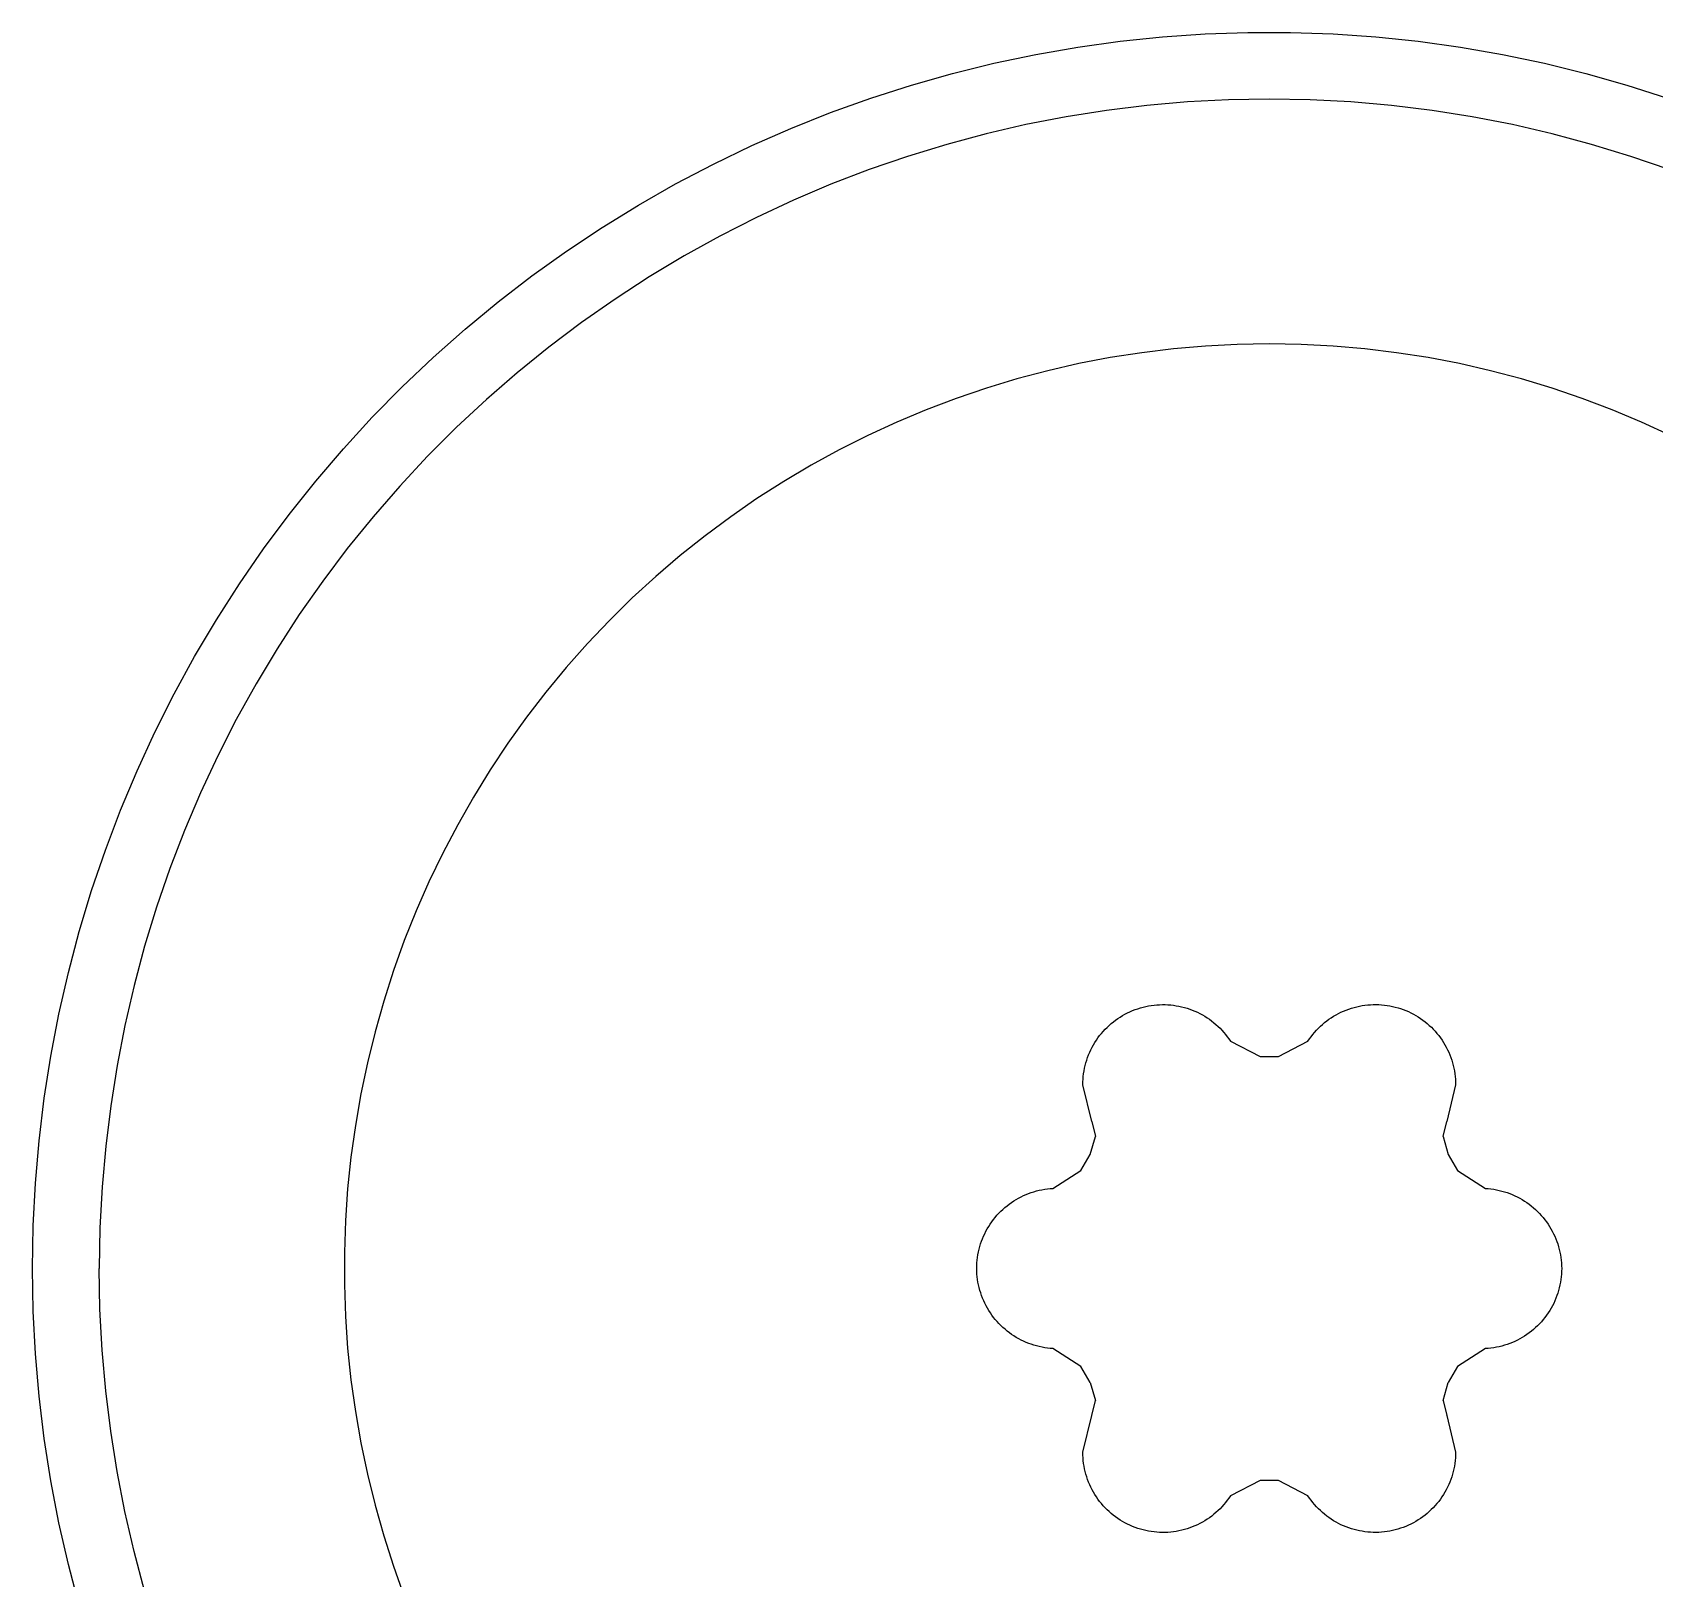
# Model space of a CAD drawing. Header units: millimetres. Extents: x -573 to 3430, y 0 to 3769.
# Drawn here: x 512.939 to 517.792, y 470.044 to 474.672 of the extents above; entities that cross this region are included whole.
import ezdxf

# ---------------------------------------------------------------- set-up
doc = ezdxf.new("R2010")
doc.units = ezdxf.units.MM
doc.layers.add('01 Basic thick', color=7, linetype='Continuous', lineweight=35)

msp = doc.modelspace()

# ---------------------------------------------------------------- linework, layer by layer
at = {"layer": '01 Basic thick', "lineweight": -3}
for p, q in [((516.32, 474.6584, -368.0535), (516.4475, 474.6672, -368.0535)), ((516.4475, 474.6672, -368.0535), (516.5751, 474.6717, -368.0535)), ((516.5751, 474.6717, -368.0535), (516.7029, 474.6717, -368.0535)), ((516.7029, 474.6717, -368.0535), (516.8305, 474.6672, -368.0535)), ((516.8305, 474.6672, -368.0535), (516.9579, 474.6584, -368.0535)), ((515.9406, 474.6057, -368.0535), (516.0665, 474.6276, -368.0535)), ((516.0665, 474.6276, -368.0535), (516.193, 474.6452, -368.0535)), ((516.193, 474.6452, -368.0535), (516.32, 474.6584, -368.0535)), ((516.9579, 474.6584, -368.0535), (517.085, 474.6452, -368.0535)), ((517.085, 474.6452, -368.0535), (517.2115, 474.6276, -368.0535)), ((517.2115, 474.6276, -368.0535), (517.3373, 474.6057, -368.0535)), ((515.6916, 474.5489, -368.0535), (515.8156, 474.5794, -368.0535)), ((515.8156, 474.5794, -368.0535), (515.9406, 474.6057, -368.0535)), ((517.3373, 474.6057, -368.0535), (517.4623, 474.5794, -368.0535)), ((517.4623, 474.5794, -368.0535), (517.5864, 474.5489, -368.0535)), ((515.5687, 474.514, -368.0535), (515.6916, 474.5489, -368.0535)), ((517.5864, 474.5489, -368.0535), (517.7092, 474.514, -368.0535)), ((515.3269, 474.4318, -368.0535), (515.4471, 474.475, -368.0535)), ((515.4471, 474.475, -368.0535), (515.5687, 474.514, -368.0535)), ((516.5168, 474.4699, -368.0535), (516.3948, 474.4635, -368.0535)), ((516.639, 474.4721, -368.0535), (516.5168, 474.4699, -368.0535)), ((516.7611, 474.4699, -368.0535), (516.639, 474.4721, -368.0535)), ((516.8831, 474.4635, -368.0535), (516.7611, 474.4699, -368.0535)), ((517.7092, 474.514, -368.0535), (517.8309, 474.475, -368.0535)), ((515.2083, 474.3844, -368.0535), (515.3269, 474.4318, -368.0535)), ((516.1519, 474.438, -368.0535), (516.0312, 474.4189, -368.0535)), ((516.2731, 474.4529, -368.0535), (516.1519, 474.438, -368.0535)), ((516.3948, 474.4635, -368.0535), (516.2731, 474.4529, -368.0535)), ((517.0048, 474.4529, -368.0535), (516.8831, 474.4635, -368.0535)), ((517.1261, 474.438, -368.0535), (517.0048, 474.4529, -368.0535)), ((517.2467, 474.4189, -368.0535), (517.1261, 474.438, -368.0535)), ((515.0914, 474.333, -368.0535), (515.2083, 474.3844, -368.0535)), ((515.9113, 474.3956, -368.0535), (515.7923, 474.3681, -368.0535)), ((516.0312, 474.4189, -368.0535), (515.9113, 474.3956, -368.0535)), ((517.3667, 474.3956, -368.0535), (517.2467, 474.4189, -368.0535)), ((517.4857, 474.3681, -368.0535), (517.3667, 474.3956, -368.0535)), ((514.9763, 474.2776, -368.0535), (515.0914, 474.333, -368.0535)), ((515.6743, 474.3365, -368.0535), (515.5574, 474.3007, -368.0535)), ((515.7923, 474.3681, -368.0535), (515.6743, 474.3365, -368.0535)), ((517.6037, 474.3365, -368.0535), (517.4857, 474.3681, -368.0535)), ((517.7205, 474.3007, -368.0535), (517.6037, 474.3365, -368.0535)), ((514.8632, 474.2182, -368.0535), (514.9763, 474.2776, -368.0535)), ((515.5574, 474.3007, -368.0535), (515.4419, 474.261, -368.0535)), ((517.836, 474.261, -368.0535), (517.7205, 474.3007, -368.0535)), ((515.4419, 474.261, -368.0535), (515.3279, 474.2172, -368.0535)), ((514.7522, 474.155, -368.0535), (514.8632, 474.2182, -368.0535)), ((515.3279, 474.2172, -368.0535), (515.2154, 474.1694, -368.0535)), ((514.6435, 474.088, -368.0535), (514.7522, 474.155, -368.0535)), ((515.2154, 474.1694, -368.0535), (515.1047, 474.1178, -368.0535)), ((514.5371, 474.0172, -368.0535), (514.6435, 474.088, -368.0535)), ((515.1047, 474.1178, -368.0535), (514.9959, 474.0623, -368.0535)), ((514.9959, 474.0623, -368.0535), (514.889, 474.0031, -368.0535)), ((514.4333, 473.9429, -368.0535), (514.5371, 474.0172, -368.0535)), ((514.889, 474.0031, -368.0535), (514.7843, 473.9402, -368.0535)), ((514.332, 473.8649, -368.0535), (514.4333, 473.9429, -368.0535)), ((514.7843, 473.9402, -368.0535), (514.6819, 473.8737, -368.0535)), ((514.2336, 473.7836, -368.0535), (514.332, 473.8649, -368.0535)), ((514.6819, 473.8737, -368.0535), (514.5818, 473.8036, -368.0535)), ((514.5818, 473.8036, -368.0535), (514.4842, 473.7301, -368.0535)), ((514.138, 473.6989, -368.0535), (514.2336, 473.7836, -368.0535)), ((514.0453, 473.6109, -368.0535), (514.138, 473.6989, -368.0535)), ((514.4842, 473.7301, -368.0535), (514.3893, 473.6532, -368.0535)), ((516.1637, 473.6983, -368.0535), (516.0699, 473.6803, -368.0535)), ((516.2581, 473.7131, -368.0535), (516.1637, 473.6983, -368.0535)), ((516.3529, 473.7246, -368.0535), (516.2581, 473.7131, -368.0535)), ((516.4481, 473.7328, -368.0535), (516.3529, 473.7246, -368.0535)), ((516.5435, 473.7378, -368.0535), (516.4481, 473.7328, -368.0535)), ((516.639, 473.7394, -368.0535), (516.5435, 473.7378, -368.0535)), ((516.7345, 473.7378, -368.0535), (516.639, 473.7394, -368.0535)), ((516.8299, 473.7328, -368.0535), (516.7345, 473.7378, -368.0535)), ((516.9251, 473.7246, -368.0535), (516.8299, 473.7328, -368.0535)), ((517.0199, 473.7131, -368.0535), (516.9251, 473.7246, -368.0535)), ((517.1143, 473.6983, -368.0535), (517.0199, 473.7131, -368.0535)), ((517.2081, 473.6803, -368.0535), (517.1143, 473.6983, -368.0535)), ((514.3893, 473.6532, -368.0535), (514.2971, 473.573, -368.0535)), ((515.9767, 473.659, -368.0535), (515.8844, 473.6345, -368.0535)), ((516.0699, 473.6803, -368.0535), (515.9767, 473.659, -368.0535)), ((517.3013, 473.659, -368.0535), (517.2081, 473.6803, -368.0535)), ((517.3936, 473.6345, -368.0535), (517.3013, 473.659, -368.0535)), ((513.9558, 473.5198, -368.0535), (514.0453, 473.6109, -368.0535)), ((515.7929, 473.6069, -368.0535), (515.7025, 473.5761, -368.0535)), ((515.8844, 473.6345, -368.0535), (515.7929, 473.6069, -368.0535)), ((517.4851, 473.6069, -368.0535), (517.3936, 473.6345, -368.0535)), ((517.5755, 473.5761, -368.0535), (517.4851, 473.6069, -368.0535)), ((514.2971, 473.573, -368.0535), (514.2077, 473.4897, -368.0535)), ((515.7025, 473.5761, -368.0535), (515.6132, 473.5423, -368.0535)), ((517.6648, 473.5423, -368.0535), (517.5755, 473.5761, -368.0535)), ((513.8695, 473.4257, -368.0535), (513.9558, 473.5198, -368.0535)), ((515.5251, 473.5053, -368.0535), (515.4383, 473.4654, -368.0535)), ((515.6132, 473.5423, -368.0535), (515.5251, 473.5053, -368.0535)), ((517.7529, 473.5053, -368.0535), (517.6648, 473.5423, -368.0535)), ((517.8397, 473.4654, -368.0535), (517.7529, 473.5053, -368.0535)), ((514.2077, 473.4897, -368.0535), (514.1213, 473.4033, -368.0535)), ((515.4383, 473.4654, -368.0535), (515.3529, 473.4224, -368.0535)), ((513.7864, 473.3287, -368.0535), (513.8695, 473.4257, -368.0535)), ((514.1213, 473.4033, -368.0535), (514.038, 473.314, -368.0535)), ((515.3529, 473.4224, -368.0535), (515.2691, 473.3766, -368.0535)), ((515.2691, 473.3766, -368.0535), (515.187, 473.3279, -368.0535)), ((513.7068, 473.2288, -368.0535), (513.7864, 473.3287, -368.0535)), ((514.038, 473.314, -368.0535), (513.9579, 473.2218, -368.0535)), ((515.187, 473.3279, -368.0535), (515.1065, 473.2763, -368.0535)), ((515.1065, 473.2763, -368.0535), (515.0279, 473.2221, -368.0535)), ((513.6306, 473.1262, -368.0535), (513.7068, 473.2288, -368.0535)), ((513.9579, 473.2218, -368.0535), (513.881, 473.1268, -368.0535)), ((515.0279, 473.2221, -368.0535), (514.9512, 473.1651, -368.0535)), ((514.9512, 473.1651, -368.0535), (514.8765, 473.1056, -368.0535)), ((513.5581, 473.0211, -368.0535), (513.6306, 473.1262, -368.0535)), ((513.881, 473.1268, -368.0535), (513.8075, 473.0293, -368.0535)), ((514.8765, 473.1056, -368.0535), (514.8039, 473.0435, -368.0535)), ((513.4892, 472.9135, -368.0535), (513.5581, 473.0211, -368.0535)), ((513.8075, 473.0293, -368.0535), (513.7374, 472.9292, -368.0535)), ((514.8039, 473.0435, -368.0535), (514.7335, 472.9789, -368.0535)), ((514.7335, 472.9789, -368.0535), (514.6654, 472.9119, -368.0535)), ((513.7374, 472.9292, -368.0535), (513.6709, 472.8268, -368.0535)), ((513.4241, 472.8037, -368.0535), (513.4892, 472.9135, -368.0535)), ((514.6654, 472.9119, -368.0535), (514.5996, 472.8426, -368.0535)), ((513.6709, 472.8268, -368.0535), (513.6079, 472.722, -368.0535)), ((514.5996, 472.8426, -368.0535), (514.5362, 472.7711, -368.0535)), ((513.3628, 472.6916, -368.0535), (513.4241, 472.8037, -368.0535)), ((514.5362, 472.7711, -368.0535), (514.4754, 472.6975, -368.0535)), ((513.6079, 472.722, -368.0535), (513.5487, 472.6152, -368.0535)), ((513.3054, 472.5775, -368.0535), (513.3628, 472.6916, -368.0535)), ((514.4754, 472.6975, -368.0535), (514.4171, 472.6218, -368.0535)), ((513.2519, 472.4615, -368.0535), (513.3054, 472.5775, -368.0535)), ((513.5487, 472.6152, -368.0535), (513.4933, 472.5063, -368.0535)), ((514.4171, 472.6218, -368.0535), (514.3615, 472.5441, -368.0535)), ((514.3615, 472.5441, -368.0535), (514.3086, 472.4646, -368.0535)), ((513.4933, 472.5063, -368.0535), (513.4416, 472.3956, -368.0535)), ((513.2026, 472.3437, -368.0535), (513.2519, 472.4615, -368.0535)), ((514.3086, 472.4646, -368.0535), (514.2585, 472.3832, -368.0535)), ((513.4416, 472.3956, -368.0535), (513.3939, 472.2832, -368.0535)), ((514.2585, 472.3832, -368.0535), (514.2112, 472.3002, -368.0535)), ((513.1573, 472.2242, -368.0535), (513.2026, 472.3437, -368.0535)), ((514.2112, 472.3002, -368.0535), (514.1668, 472.2156, -368.0535)), ((513.3939, 472.2832, -368.0535), (513.3501, 472.1691, -368.0535)), ((513.1161, 472.1033, -368.0535), (513.1573, 472.2242, -368.0535)), ((514.1668, 472.2156, -368.0535), (514.1253, 472.1296, -368.0535)), ((513.3501, 472.1691, -368.0535), (513.3103, 472.0536, -368.0535)), ((513.0792, 471.981, -368.0535), (513.1161, 472.1033, -368.0535)), ((514.1253, 472.1296, -368.0535), (514.0869, 472.0421, -368.0535)), ((513.3103, 472.0536, -368.0535), (513.2746, 471.9368, -368.0535)), ((514.0869, 472.0421, -368.0535), (514.0515, 471.9534, -368.0535)), ((513.0465, 471.8576, -368.0535), (513.0792, 471.981, -368.0535)), ((514.0515, 471.9534, -368.0535), (514.0192, 471.8635, -368.0535)), ((513.2746, 471.9368, -368.0535), (513.243, 471.8188, -368.0535)), ((513.0181, 471.733, -368.0535), (513.0465, 471.8576, -368.0535)), ((514.0192, 471.8635, -368.0535), (513.9899, 471.7725, -368.0535)), ((513.243, 471.8188, -368.0535), (513.2155, 471.6998, -368.0535)), ((513.9899, 471.7725, -368.0535), (513.9639, 471.6806, -368.0535)), ((516.2457, 471.7497, -368.0535), (516.2537, 471.7522, -368.0535)), ((516.2537, 471.7522, -368.0535), (516.2617, 471.7544, -368.0535)), ((516.2617, 471.7544, -368.0535), (516.2698, 471.7563, -368.0535)), ((516.2698, 471.7563, -368.0535), (516.2779, 471.758, -368.0535)), ((516.2779, 471.758, -368.0535), (516.2862, 471.7593, -368.0535)), ((516.2862, 471.7593, -368.0535), (516.2944, 471.7604, -368.0535)), ((516.2944, 471.7604, -368.0535), (516.3027, 471.7612, -368.0535)), ((516.3027, 471.7612, -368.0535), (516.311, 471.7617, -368.0535)), ((516.311, 471.7617, -368.0535), (516.3194, 471.7619, -368.0535)), ((516.3194, 471.7619, -368.0535), (516.3277, 471.7619, -368.0535)), ((516.3277, 471.7619, -368.0535), (516.336, 471.7615, -368.0535)), ((516.336, 471.7615, -368.0535), (516.3443, 471.7609, -368.0535)), ((516.3443, 471.7609, -368.0535), (516.3526, 471.7599, -368.0535)), ((516.3526, 471.7599, -368.0535), (516.3608, 471.7587, -368.0535)), ((516.3608, 471.7587, -368.0535), (516.369, 471.7572, -368.0535)), ((516.369, 471.7572, -368.0535), (516.3771, 471.7554, -368.0535)), ((516.3771, 471.7554, -368.0535), (516.3852, 471.7533, -368.0535)), ((516.3852, 471.7533, -368.0535), (516.3932, 471.751, -368.0535)), ((516.3932, 471.751, -368.0535), (516.4011, 471.7484, -368.0535)), ((516.8769, 471.7485, -368.0535), (516.8848, 471.7512, -368.0535)), ((516.8848, 471.7512, -368.0535), (516.8928, 471.7535, -368.0535)), ((516.8928, 471.7535, -368.0535), (516.9008, 471.7556, -368.0535)), ((516.9008, 471.7556, -368.0535), (516.909, 471.7574, -368.0535)), ((516.909, 471.7574, -368.0535), (516.9172, 471.7589, -368.0535)), ((516.9172, 471.7589, -368.0535), (516.9254, 471.7601, -368.0535)), ((516.9254, 471.7601, -368.0535), (516.9337, 471.7611, -368.0535)), ((516.9337, 471.7611, -368.0535), (516.942, 471.7617, -368.0535)), ((516.942, 471.7617, -368.0535), (516.9503, 471.7621, -368.0535)), ((516.9503, 471.7621, -368.0535), (516.9586, 471.7622, -368.0535)), ((516.9586, 471.7622, -368.0535), (516.967, 471.7619, -368.0535)), ((516.967, 471.7619, -368.0535), (516.9753, 471.7614, -368.0535)), ((516.9753, 471.7614, -368.0535), (516.9836, 471.7606, -368.0535)), ((516.9836, 471.7606, -368.0535), (516.9919, 471.7596, -368.0535)), ((516.9919, 471.7596, -368.0535), (517.0001, 471.7582, -368.0535)), ((517.0001, 471.7582, -368.0535), (517.0082, 471.7565, -368.0535)), ((517.0082, 471.7565, -368.0535), (517.0163, 471.7546, -368.0535)), ((517.0163, 471.7546, -368.0535), (517.0244, 471.7524, -368.0535)), ((517.0244, 471.7524, -368.0535), (517.0323, 471.7499, -368.0535)), ((512.994, 471.6076, -368.0535), (513.0181, 471.733, -368.0535)), ((516.1601, 471.6996, -368.0535), (516.1663, 471.705, -368.0535)), ((516.1663, 471.705, -368.0535), (516.1728, 471.7103, -368.0535)), ((516.1728, 471.7103, -368.0535), (516.1794, 471.7154, -368.0535)), ((516.1794, 471.7154, -368.0535), (516.1862, 471.7202, -368.0535)), ((516.1862, 471.7202, -368.0535), (516.1932, 471.7248, -368.0535)), ((516.1932, 471.7248, -368.0535), (516.2003, 471.7291, -368.0535)), ((516.2003, 471.7291, -368.0535), (516.2075, 471.7332, -368.0535)), ((516.2075, 471.7332, -368.0535), (516.2149, 471.737, -368.0535)), ((516.2149, 471.737, -368.0535), (516.2225, 471.7406, -368.0535)), ((516.2225, 471.7406, -368.0535), (516.2301, 471.7439, -368.0535)), ((516.2301, 471.7439, -368.0535), (516.2379, 471.7469, -368.0535)), ((516.2379, 471.7469, -368.0535), (516.2457, 471.7497, -368.0535)), ((516.4011, 471.7484, -368.0535), (516.4089, 471.7455, -368.0535)), ((516.4089, 471.7455, -368.0535), (516.4166, 471.7423, -368.0535)), ((516.4166, 471.7423, -368.0535), (516.4242, 471.7389, -368.0535)), ((516.4242, 471.7389, -368.0535), (516.4317, 471.7352, -368.0535)), ((516.4317, 471.7352, -368.0535), (516.439, 471.7312, -368.0535)), ((516.439, 471.7312, -368.0535), (516.4462, 471.727, -368.0535)), ((516.4462, 471.727, -368.0535), (516.4532, 471.7226, -368.0535)), ((516.4532, 471.7226, -368.0535), (516.4601, 471.7179, -368.0535)), ((516.4601, 471.7179, -368.0535), (516.4668, 471.713, -368.0535)), ((516.4668, 471.713, -368.0535), (516.4734, 471.7078, -368.0535)), ((516.4734, 471.7078, -368.0535), (516.4797, 471.7024, -368.0535)), ((516.4797, 471.7024, -368.0535), (516.4859, 471.6968, -368.0535)), ((516.7921, 471.6969, -368.0535), (516.7982, 471.7025, -368.0535)), ((516.7982, 471.7025, -368.0535), (516.8046, 471.7079, -368.0535)), ((516.8046, 471.7079, -368.0535), (516.8111, 471.7131, -368.0535)), ((516.8111, 471.7131, -368.0535), (516.8178, 471.718, -368.0535)), ((516.8178, 471.718, -368.0535), (516.8247, 471.7227, -368.0535)), ((516.8247, 471.7227, -368.0535), (516.8318, 471.7272, -368.0535)), ((516.8318, 471.7272, -368.0535), (516.8389, 471.7314, -368.0535)), ((516.8389, 471.7314, -368.0535), (516.8463, 471.7353, -368.0535)), ((516.8463, 471.7353, -368.0535), (516.8537, 471.739, -368.0535)), ((516.8537, 471.739, -368.0535), (516.8613, 471.7425, -368.0535)), ((516.8613, 471.7425, -368.0535), (516.869, 471.7456, -368.0535)), ((516.869, 471.7456, -368.0535), (516.8769, 471.7485, -368.0535)), ((517.0323, 471.7499, -368.0535), (517.0402, 471.7471, -368.0535)), ((517.0402, 471.7471, -368.0535), (517.048, 471.7441, -368.0535)), ((517.048, 471.7441, -368.0535), (517.0556, 471.7408, -368.0535)), ((517.0556, 471.7408, -368.0535), (517.0631, 471.7372, -368.0535)), ((517.0631, 471.7372, -368.0535), (517.0705, 471.7334, -368.0535)), ((517.0705, 471.7334, -368.0535), (517.0778, 471.7293, -368.0535)), ((517.0778, 471.7293, -368.0535), (517.0849, 471.7249, -368.0535)), ((517.0849, 471.7249, -368.0535), (517.0919, 471.7204, -368.0535)), ((517.0919, 471.7204, -368.0535), (517.0987, 471.7155, -368.0535)), ((517.0987, 471.7155, -368.0535), (517.1053, 471.7105, -368.0535)), ((517.1053, 471.7105, -368.0535), (517.1117, 471.7052, -368.0535)), ((517.1117, 471.7052, -368.0535), (517.118, 471.6997, -368.0535)), ((513.2155, 471.6998, -368.0535), (513.1922, 471.5798, -368.0535)), ((513.9639, 471.6806, -368.0535), (513.941, 471.5879, -368.0535)), ((516.1176, 471.6485, -368.0535), (516.1221, 471.6555, -368.0535)), ((516.1221, 471.6555, -368.0535), (516.1268, 471.6623, -368.0535)), ((516.1268, 471.6623, -368.0535), (516.1318, 471.669, -368.0535)), ((516.1318, 471.669, -368.0535), (516.137, 471.6755, -368.0535)), ((516.137, 471.6755, -368.0535), (516.1425, 471.6818, -368.0535)), ((516.1425, 471.6818, -368.0535), (516.1481, 471.6879, -368.0535)), ((516.1481, 471.6879, -368.0535), (516.154, 471.6938, -368.0535)), ((516.154, 471.6938, -368.0535), (516.1601, 471.6996, -368.0535)), ((516.4859, 471.6968, -368.0535), (516.4919, 471.691, -368.0535)), ((516.4919, 471.691, -368.0535), (516.4976, 471.685, -368.0535)), ((516.4976, 471.685, -368.0535), (516.5032, 471.6788, -368.0535)), ((516.5032, 471.6788, -368.0535), (516.5085, 471.6724, -368.0535)), ((516.5085, 471.6724, -368.0535), (516.5136, 471.6658, -368.0535)), ((516.5136, 471.6658, -368.0535), (516.5185, 471.6591, -368.0535)), ((516.5185, 471.6591, -368.0535), (516.5231, 471.6522, -368.0535)), ((516.7548, 471.6522, -368.0535), (516.7595, 471.6591, -368.0535)), ((516.7595, 471.6591, -368.0535), (516.7643, 471.6658, -368.0535)), ((516.7643, 471.6658, -368.0535), (516.7695, 471.6724, -368.0535)), ((516.7695, 471.6724, -368.0535), (516.7748, 471.6788, -368.0535)), ((516.7748, 471.6788, -368.0535), (516.7803, 471.6851, -368.0535)), ((516.7803, 471.6851, -368.0535), (516.7861, 471.6911, -368.0535)), ((516.7861, 471.6911, -368.0535), (516.7921, 471.6969, -368.0535)), ((517.118, 471.6997, -368.0535), (517.1241, 471.694, -368.0535)), ((517.1241, 471.694, -368.0535), (517.1299, 471.6881, -368.0535)), ((517.1299, 471.6881, -368.0535), (517.1356, 471.682, -368.0535)), ((517.1356, 471.682, -368.0535), (517.141, 471.6756, -368.0535)), ((517.141, 471.6756, -368.0535), (517.1463, 471.6691, -368.0535)), ((517.1463, 471.6691, -368.0535), (517.1512, 471.6625, -368.0535)), ((517.1512, 471.6625, -368.0535), (517.156, 471.6556, -368.0535)), ((517.156, 471.6556, -368.0535), (517.1605, 471.6486, -368.0535)), ((512.9742, 471.4814, -368.0535), (512.994, 471.6076, -368.0535)), ((516.0958, 471.6036, -368.0535), (516.0988, 471.6114, -368.0535)), ((516.0988, 471.6114, -368.0535), (516.102, 471.6191, -368.0535)), ((516.102, 471.6191, -368.0535), (516.1055, 471.6266, -368.0535)), ((516.1055, 471.6266, -368.0535), (516.1093, 471.6341, -368.0535)), ((516.1093, 471.6341, -368.0535), (516.1133, 471.6414, -368.0535)), ((516.1133, 471.6414, -368.0535), (516.1176, 471.6485, -368.0535)), ((516.5231, 471.6522, -368.0535), (516.6115, 471.6065, -368.0535)), ((516.6115, 471.6065, -368.0535), (516.6665, 471.6065, -368.0535)), ((516.6665, 471.6065, -368.0535), (516.7548, 471.6522, -368.0535)), ((517.1605, 471.6486, -368.0535), (517.1648, 471.6415, -368.0535)), ((517.1648, 471.6415, -368.0535), (517.1688, 471.6342, -368.0535)), ((517.1688, 471.6342, -368.0535), (517.1725, 471.6267, -368.0535)), ((517.1725, 471.6267, -368.0535), (517.176, 471.6192, -368.0535)), ((517.176, 471.6192, -368.0535), (517.1793, 471.6115, -368.0535)), ((517.1793, 471.6115, -368.0535), (517.1822, 471.6037, -368.0535)), ((513.1922, 471.5798, -368.0535), (513.1731, 471.4592, -368.0535)), ((513.941, 471.5879, -368.0535), (513.9214, 471.4944, -368.0535)), ((516.0838, 471.5552, -368.0535), (516.0851, 471.5634, -368.0535)), ((516.0851, 471.5634, -368.0535), (516.0867, 471.5716, -368.0535)), ((516.0867, 471.5716, -368.0535), (516.0885, 471.5797, -368.0535)), ((516.0885, 471.5797, -368.0535), (516.0907, 471.5878, -368.0535)), ((516.0907, 471.5878, -368.0535), (516.0931, 471.5957, -368.0535)), ((516.0931, 471.5957, -368.0535), (516.0958, 471.6036, -368.0535)), ((517.1822, 471.6037, -368.0535), (517.1849, 471.5958, -368.0535)), ((517.1849, 471.5958, -368.0535), (517.1873, 471.5878, -368.0535)), ((517.1873, 471.5878, -368.0535), (517.1895, 471.5798, -368.0535)), ((517.1895, 471.5798, -368.0535), (517.1913, 471.5716, -368.0535)), ((517.1913, 471.5716, -368.0535), (517.1929, 471.5635, -368.0535)), ((517.1929, 471.5635, -368.0535), (517.1942, 471.5552, -368.0535)), ((516.0815, 471.522, -368.0535), (516.0816, 471.5303, -368.0535)), ((516.108, 471.4124, -368.0535), (516.0815, 471.522, -368.0535)), ((516.0816, 471.5303, -368.0535), (516.0821, 471.5386, -368.0535)), ((516.0821, 471.5386, -368.0535), (516.0828, 471.5469, -368.0535)), ((516.0828, 471.5469, -368.0535), (516.0838, 471.5552, -368.0535)), ((517.1965, 471.522, -368.0535), (517.17, 471.4124, -368.0535)), ((517.1942, 471.5552, -368.0535), (517.1952, 471.547, -368.0535)), ((517.1952, 471.547, -368.0535), (517.1959, 471.5387, -368.0535)), ((517.1959, 471.5387, -368.0535), (517.1964, 471.5303, -368.0535)), ((517.1964, 471.5303, -368.0535), (517.1965, 471.522, -368.0535)), ((512.9588, 471.3546, -368.0535), (512.9742, 471.4814, -368.0535)), ((513.9214, 471.4944, -368.0535), (513.905, 471.4003, -368.0535)), ((513.1731, 471.4592, -368.0535), (513.1582, 471.3379, -368.0535)), ((516.108, 471.4124, -368.0535), (516.119, 471.3668, -368.0535)), ((517.159, 471.3668, -368.0535), (517.17, 471.4124, -368.0535)), ((513.905, 471.4003, -368.0535), (513.8918, 471.3056, -368.0535)), ((516.1033, 471.3131, -368.0535), (516.119, 471.3668, -368.0535)), ((517.159, 471.3668, -368.0535), (517.1746, 471.3131, -368.0535)), ((512.9478, 471.2274, -368.0535), (512.9588, 471.3546, -368.0535)), ((513.1582, 471.3379, -368.0535), (513.1475, 471.2162, -368.0535)), ((513.8918, 471.3056, -368.0535), (513.8819, 471.2106, -368.0535)), ((515.9921, 471.2118, -368.0535), (516.0758, 471.2655, -368.0535)), ((516.0758, 471.2655, -368.0535), (516.1033, 471.3131, -368.0535)), ((517.1746, 471.3131, -368.0535), (517.2022, 471.2655, -368.0535)), ((517.2022, 471.2655, -368.0535), (517.2859, 471.2118, -368.0535)), ((512.9412, 471.0998, -368.0535), (512.9478, 471.2274, -368.0535)), ((513.1475, 471.2162, -368.0535), (513.1411, 471.0942, -368.0535)), ((513.8819, 471.2106, -368.0535), (513.8754, 471.1153, -368.0535)), ((515.8612, 471.1649, -368.0535), (515.868, 471.1697, -368.0535)), ((515.868, 471.1697, -368.0535), (515.8749, 471.1743, -368.0535)), ((515.8749, 471.1743, -368.0535), (515.8819, 471.1787, -368.0535)), ((515.8819, 471.1787, -368.0535), (515.8892, 471.1828, -368.0535)), ((515.8892, 471.1828, -368.0535), (515.8965, 471.1866, -368.0535)), ((515.8965, 471.1866, -368.0535), (515.904, 471.1902, -368.0535)), ((515.904, 471.1902, -368.0535), (515.9116, 471.1935, -368.0535)), ((515.9116, 471.1935, -368.0535), (515.9193, 471.1966, -368.0535)), ((515.9193, 471.1966, -368.0535), (515.9271, 471.1994, -368.0535)), ((515.9271, 471.1994, -368.0535), (515.935, 471.2019, -368.0535)), ((515.935, 471.2019, -368.0535), (515.943, 471.2042, -368.0535)), ((515.943, 471.2042, -368.0535), (515.9511, 471.2061, -368.0535)), ((515.9511, 471.2061, -368.0535), (515.9592, 471.2078, -368.0535)), ((515.9592, 471.2078, -368.0535), (515.9673, 471.2092, -368.0535)), ((515.9673, 471.2092, -368.0535), (515.9756, 471.2104, -368.0535)), ((515.9756, 471.2104, -368.0535), (515.9838, 471.2112, -368.0535)), ((515.9838, 471.2112, -368.0535), (515.9921, 471.2118, -368.0535)), ((517.2859, 471.2118, -368.0535), (517.2941, 471.2112, -368.0535)), ((517.2941, 471.2112, -368.0535), (517.3024, 471.2103, -368.0535)), ((517.3024, 471.2103, -368.0535), (517.3106, 471.2091, -368.0535)), ((517.3106, 471.2091, -368.0535), (517.3187, 471.2076, -368.0535)), ((517.3187, 471.2076, -368.0535), (517.3268, 471.2059, -368.0535)), ((517.3268, 471.2059, -368.0535), (517.3349, 471.2039, -368.0535)), ((517.3349, 471.2039, -368.0535), (517.3428, 471.2016, -368.0535)), ((517.3428, 471.2016, -368.0535), (517.3507, 471.1991, -368.0535)), ((517.3507, 471.1991, -368.0535), (517.3585, 471.1962, -368.0535)), ((517.3585, 471.1962, -368.0535), (517.3662, 471.1932, -368.0535)), ((517.3662, 471.1932, -368.0535), (517.3737, 471.1898, -368.0535)), ((517.3737, 471.1898, -368.0535), (517.3812, 471.1862, -368.0535)), ((517.3812, 471.1862, -368.0535), (517.3885, 471.1823, -368.0535)), ((517.3885, 471.1823, -368.0535), (517.3957, 471.1782, -368.0535)), ((517.3957, 471.1782, -368.0535), (517.4028, 471.1739, -368.0535)), ((517.4028, 471.1739, -368.0535), (517.4096, 471.1693, -368.0535)), ((517.4096, 471.1693, -368.0535), (517.4164, 471.1645, -368.0535)), ((515.814, 471.1186, -368.0535), (515.8192, 471.1251, -368.0535)), ((515.8192, 471.1251, -368.0535), (515.8246, 471.1314, -368.0535)), ((515.8246, 471.1314, -368.0535), (515.8302, 471.1375, -368.0535)), ((515.8302, 471.1375, -368.0535), (515.836, 471.1434, -368.0535)), ((515.836, 471.1434, -368.0535), (515.842, 471.1491, -368.0535)), ((515.842, 471.1491, -368.0535), (515.8482, 471.1546, -368.0535)), ((515.8482, 471.1546, -368.0535), (515.8546, 471.1599, -368.0535)), ((515.8546, 471.1599, -368.0535), (515.8612, 471.1649, -368.0535)), ((517.4164, 471.1645, -368.0535), (517.4229, 471.1594, -368.0535)), ((517.4229, 471.1594, -368.0535), (517.4293, 471.1541, -368.0535)), ((517.4293, 471.1541, -368.0535), (517.4355, 471.1486, -368.0535)), ((517.4355, 471.1486, -368.0535), (517.4415, 471.1429, -368.0535)), ((517.4415, 471.1429, -368.0535), (517.4473, 471.137, -368.0535)), ((517.4473, 471.137, -368.0535), (517.453, 471.1309, -368.0535)), ((517.453, 471.1309, -368.0535), (517.4583, 471.1247, -368.0535)), ((517.4583, 471.1247, -368.0535), (517.4635, 471.1182, -368.0535)), ((512.939, 470.9721, -368.0535), (512.9412, 471.0998, -368.0535)), ((513.1411, 471.0942, -368.0535), (513.139, 470.9721, -368.0535)), ((513.8754, 471.1153, -368.0535), (513.8721, 471.0198, -368.0535)), ((515.7844, 471.0688, -368.0535), (515.7879, 471.0763, -368.0535)), ((515.7879, 471.0763, -368.0535), (515.7916, 471.0837, -368.0535)), ((515.7916, 471.0837, -368.0535), (515.7956, 471.091, -368.0535)), ((515.7956, 471.091, -368.0535), (515.7998, 471.0981, -368.0535)), ((515.7998, 471.0981, -368.0535), (515.8043, 471.1051, -368.0535)), ((515.8043, 471.1051, -368.0535), (515.809, 471.1119, -368.0535)), ((515.809, 471.1119, -368.0535), (515.814, 471.1186, -368.0535)), ((517.4635, 471.1182, -368.0535), (517.4685, 471.1116, -368.0535)), ((517.4685, 471.1116, -368.0535), (517.4732, 471.1048, -368.0535)), ((517.4732, 471.1048, -368.0535), (517.4777, 471.0978, -368.0535)), ((517.4777, 471.0978, -368.0535), (517.4819, 471.0907, -368.0535)), ((517.4819, 471.0907, -368.0535), (517.4859, 471.0834, -368.0535)), ((517.4859, 471.0834, -368.0535), (517.4897, 471.076, -368.0535)), ((517.4897, 471.076, -368.0535), (517.4932, 471.0685, -368.0535)), ((515.7692, 471.0215, -368.0535), (515.771, 471.0296, -368.0535)), ((515.771, 471.0296, -368.0535), (515.7731, 471.0376, -368.0535)), ((515.7731, 471.0376, -368.0535), (515.7755, 471.0455, -368.0535)), ((515.7755, 471.0455, -368.0535), (515.7782, 471.0534, -368.0535)), ((515.7782, 471.0534, -368.0535), (515.7812, 471.0611, -368.0535)), ((515.7812, 471.0611, -368.0535), (515.7844, 471.0688, -368.0535)), ((517.4932, 471.0685, -368.0535), (517.4964, 471.0609, -368.0535)), ((517.4964, 471.0609, -368.0535), (517.4994, 471.0532, -368.0535)), ((517.4994, 471.0532, -368.0535), (517.5021, 471.0454, -368.0535)), ((517.5021, 471.0454, -368.0535), (517.5045, 471.0374, -368.0535)), ((517.5045, 471.0374, -368.0535), (517.5067, 471.0294, -368.0535)), ((517.5067, 471.0294, -368.0535), (517.5085, 471.0214, -368.0535)), ((513.8721, 471.0198, -368.0535), (513.8721, 470.9243, -368.0535)), ((515.764, 470.9721, -368.0535), (515.7641, 470.9804, -368.0535)), ((515.7641, 470.9804, -368.0535), (515.7646, 470.9887, -368.0535)), ((515.7646, 470.9887, -368.0535), (515.7653, 470.9969, -368.0535)), ((515.7653, 470.9969, -368.0535), (515.7663, 471.0052, -368.0535)), ((515.7663, 471.0052, -368.0535), (515.7676, 471.0133, -368.0535)), ((515.7676, 471.0133, -368.0535), (515.7692, 471.0215, -368.0535)), ((517.5085, 471.0214, -368.0535), (517.5102, 471.0133, -368.0535)), ((517.5102, 471.0133, -368.0535), (517.5115, 471.0051, -368.0535)), ((517.5115, 471.0051, -368.0535), (517.5125, 470.9969, -368.0535)), ((517.5125, 470.9969, -368.0535), (517.5133, 470.9886, -368.0535)), ((517.5133, 470.9886, -368.0535), (517.5138, 470.9804, -368.0535)), ((517.5138, 470.9804, -368.0535), (517.514, 470.9721, -368.0535)), ((512.9412, 470.8444, -368.0535), (512.939, 470.9721, -368.0535)), ((513.1411, 470.8499, -368.0535), (513.139, 470.9721, -368.0535)), ((515.7642, 470.9638, -368.0535), (515.764, 470.9721, -368.0535)), ((515.7647, 470.9555, -368.0535), (515.7642, 470.9638, -368.0535)), ((515.7654, 470.9473, -368.0535), (515.7647, 470.9555, -368.0535)), ((515.7665, 470.9391, -368.0535), (515.7654, 470.9473, -368.0535)), ((515.7678, 470.9309, -368.0535), (515.7665, 470.9391, -368.0535)), ((515.7694, 470.9228, -368.0535), (515.7678, 470.9309, -368.0535)), ((517.5104, 470.9308, -368.0535), (517.5088, 470.9227, -368.0535)), ((517.5117, 470.939, -368.0535), (517.5104, 470.9308, -368.0535)), ((517.5127, 470.9472, -368.0535), (517.5117, 470.939, -368.0535)), ((517.5134, 470.9555, -368.0535), (517.5127, 470.9472, -368.0535)), ((517.5138, 470.9638, -368.0535), (517.5134, 470.9555, -368.0535)), ((517.514, 470.9721, -368.0535), (517.5138, 470.9638, -368.0535)), ((513.8721, 470.9243, -368.0535), (513.8754, 470.8288, -368.0535)), ((515.7713, 470.9147, -368.0535), (515.7694, 470.9228, -368.0535)), ((515.7735, 470.9067, -368.0535), (515.7713, 470.9147, -368.0535)), ((515.7759, 470.8988, -368.0535), (515.7735, 470.9067, -368.0535)), ((515.7786, 470.891, -368.0535), (515.7759, 470.8988, -368.0535)), ((515.7816, 470.8832, -368.0535), (515.7786, 470.891, -368.0535)), ((515.7848, 470.8756, -368.0535), (515.7816, 470.8832, -368.0535)), ((517.4968, 470.883, -368.0535), (517.4936, 470.8754, -368.0535)), ((517.4998, 470.8908, -368.0535), (517.4968, 470.883, -368.0535)), ((517.5024, 470.8986, -368.0535), (517.4998, 470.8908, -368.0535)), ((517.5048, 470.9066, -368.0535), (517.5024, 470.8986, -368.0535)), ((517.507, 470.9146, -368.0535), (517.5048, 470.9066, -368.0535)), ((517.5088, 470.9227, -368.0535), (517.507, 470.9146, -368.0535)), ((512.9478, 470.7168, -368.0535), (512.9412, 470.8444, -368.0535)), ((513.1475, 470.7279, -368.0535), (513.1411, 470.8499, -368.0535)), ((513.8754, 470.8288, -368.0535), (513.8819, 470.7335, -368.0535)), ((515.7883, 470.8681, -368.0535), (515.7848, 470.8756, -368.0535)), ((515.7921, 470.8607, -368.0535), (515.7883, 470.8681, -368.0535)), ((515.7961, 470.8535, -368.0535), (515.7921, 470.8607, -368.0535)), ((515.8003, 470.8464, -368.0535), (515.7961, 470.8535, -368.0535)), ((515.8048, 470.8394, -368.0535), (515.8003, 470.8464, -368.0535)), ((515.8095, 470.8326, -368.0535), (515.8048, 470.8394, -368.0535)), ((515.8145, 470.8259, -368.0535), (515.8095, 470.8326, -368.0535)), ((517.469, 470.8322, -368.0535), (517.464, 470.8256, -368.0535)), ((517.4737, 470.839, -368.0535), (517.469, 470.8322, -368.0535)), ((517.4782, 470.846, -368.0535), (517.4737, 470.839, -368.0535)), ((517.4824, 470.8531, -368.0535), (517.4782, 470.846, -368.0535)), ((517.4864, 470.8604, -368.0535), (517.4824, 470.8531, -368.0535)), ((517.4901, 470.8678, -368.0535), (517.4864, 470.8604, -368.0535)), ((517.4936, 470.8754, -368.0535), (517.4901, 470.8678, -368.0535)), ((515.8196, 470.8195, -368.0535), (515.8145, 470.8259, -368.0535)), ((515.825, 470.8132, -368.0535), (515.8196, 470.8195, -368.0535)), ((515.8306, 470.8071, -368.0535), (515.825, 470.8132, -368.0535)), ((515.8364, 470.8012, -368.0535), (515.8306, 470.8071, -368.0535)), ((515.8424, 470.7955, -368.0535), (515.8364, 470.8012, -368.0535)), ((515.8486, 470.79, -368.0535), (515.8424, 470.7955, -368.0535)), ((515.855, 470.7847, -368.0535), (515.8486, 470.79, -368.0535)), ((515.8616, 470.7797, -368.0535), (515.855, 470.7847, -368.0535)), ((517.4233, 470.7843, -368.0535), (517.4168, 470.7792, -368.0535)), ((517.4297, 470.7896, -368.0535), (517.4233, 470.7843, -368.0535)), ((517.436, 470.7951, -368.0535), (517.4297, 470.7896, -368.0535)), ((517.442, 470.8008, -368.0535), (517.436, 470.7951, -368.0535)), ((517.4478, 470.8067, -368.0535), (517.442, 470.8008, -368.0535)), ((517.4534, 470.8128, -368.0535), (517.4478, 470.8067, -368.0535)), ((517.4588, 470.8191, -368.0535), (517.4534, 470.8128, -368.0535)), ((517.464, 470.8256, -368.0535), (517.4588, 470.8191, -368.0535)), ((513.8819, 470.7335, -368.0535), (513.8918, 470.6385, -368.0535)), ((515.8683, 470.7749, -368.0535), (515.8616, 470.7797, -368.0535)), ((515.8752, 470.7703, -368.0535), (515.8683, 470.7749, -368.0535)), ((515.8823, 470.7659, -368.0535), (515.8752, 470.7703, -368.0535)), ((515.8895, 470.7618, -368.0535), (515.8823, 470.7659, -368.0535)), ((515.8968, 470.758, -368.0535), (515.8895, 470.7618, -368.0535)), ((515.9042, 470.7543, -368.0535), (515.8968, 470.758, -368.0535)), ((515.9118, 470.751, -368.0535), (515.9042, 470.7543, -368.0535)), ((515.9195, 470.7479, -368.0535), (515.9118, 470.751, -368.0535)), ((515.9273, 470.7451, -368.0535), (515.9195, 470.7479, -368.0535)), ((515.9352, 470.7425, -368.0535), (515.9273, 470.7451, -368.0535)), ((515.9431, 470.7402, -368.0535), (515.9352, 470.7425, -368.0535)), ((515.9512, 470.7382, -368.0535), (515.9431, 470.7402, -368.0535)), ((515.9593, 470.7365, -368.0535), (515.9512, 470.7382, -368.0535)), ((515.9674, 470.735, -368.0535), (515.9593, 470.7365, -368.0535)), ((515.9756, 470.7339, -368.0535), (515.9674, 470.735, -368.0535)), ((515.9838, 470.733, -368.0535), (515.9756, 470.7339, -368.0535)), ((515.9921, 470.7324, -368.0535), (515.9838, 470.733, -368.0535)), ((516.0758, 470.6787, -368.0535), (515.9921, 470.7324, -368.0535)), ((517.2859, 470.7324, -368.0535), (517.2022, 470.6787, -368.0535)), ((517.2942, 470.7329, -368.0535), (517.2859, 470.7324, -368.0535)), ((517.3024, 470.7338, -368.0535), (517.2942, 470.7329, -368.0535)), ((517.3106, 470.7349, -368.0535), (517.3024, 470.7338, -368.0535)), ((517.3188, 470.7363, -368.0535), (517.3106, 470.7349, -368.0535)), ((517.3269, 470.738, -368.0535), (517.3188, 470.7363, -368.0535)), ((517.335, 470.74, -368.0535), (517.3269, 470.738, -368.0535)), ((517.343, 470.7422, -368.0535), (517.335, 470.74, -368.0535)), ((517.3509, 470.7448, -368.0535), (517.343, 470.7422, -368.0535)), ((517.3587, 470.7476, -368.0535), (517.3509, 470.7448, -368.0535)), ((517.3664, 470.7506, -368.0535), (517.3587, 470.7476, -368.0535)), ((517.374, 470.7539, -368.0535), (517.3664, 470.7506, -368.0535)), ((517.3815, 470.7575, -368.0535), (517.374, 470.7539, -368.0535)), ((517.3888, 470.7614, -368.0535), (517.3815, 470.7575, -368.0535)), ((517.396, 470.7655, -368.0535), (517.3888, 470.7614, -368.0535)), ((517.4031, 470.7698, -368.0535), (517.396, 470.7655, -368.0535)), ((517.41, 470.7744, -368.0535), (517.4031, 470.7698, -368.0535)), ((517.4168, 470.7792, -368.0535), (517.41, 470.7744, -368.0535)), ((512.9588, 470.5896, -368.0535), (512.9478, 470.7168, -368.0535)), ((513.1582, 470.6062, -368.0535), (513.1475, 470.7279, -368.0535)), ((513.8918, 470.6385, -368.0535), (513.905, 470.5439, -368.0535)), ((516.1033, 470.6311, -368.0535), (516.0758, 470.6787, -368.0535)), ((517.2022, 470.6787, -368.0535), (517.1746, 470.6311, -368.0535)), ((512.9742, 470.4628, -368.0535), (512.9588, 470.5896, -368.0535)), ((513.1731, 470.485, -368.0535), (513.1582, 470.6062, -368.0535)), ((516.1033, 470.6311, -368.0535), (516.119, 470.5773, -368.0535)), ((517.159, 470.5773, -368.0535), (517.1746, 470.6311, -368.0535)), ((513.905, 470.5439, -368.0535), (513.9214, 470.4498, -368.0535)), ((516.108, 470.5317, -368.0535), (516.119, 470.5773, -368.0535)), ((517.159, 470.5773, -368.0535), (517.17, 470.5317, -368.0535)), ((516.0815, 470.4221, -368.0535), (516.108, 470.5317, -368.0535)), ((517.171, 470.5298, -368.0535), (517.17, 470.5317, -368.0535)), ((517.17, 470.5317, -368.0535), (517.1965, 470.4221, -368.0535)), ((512.994, 470.3366, -368.0535), (512.9742, 470.4628, -368.0535)), ((513.1922, 470.3643, -368.0535), (513.1731, 470.485, -368.0535)), ((513.9214, 470.4498, -368.0535), (513.941, 470.3563, -368.0535)), ((516.0816, 470.4138, -368.0535), (516.0815, 470.4221, -368.0535)), ((516.0821, 470.4055, -368.0535), (516.0816, 470.4138, -368.0535)), ((516.0828, 470.3972, -368.0535), (516.0821, 470.4055, -368.0535)), ((516.0838, 470.3889, -368.0535), (516.0828, 470.3972, -368.0535)), ((517.1952, 470.3972, -368.0535), (517.1942, 470.3889, -368.0535)), ((517.1959, 470.4055, -368.0535), (517.1952, 470.3972, -368.0535)), ((517.1963, 470.4138, -368.0535), (517.1959, 470.4055, -368.0535)), ((517.1965, 470.4221, -368.0535), (517.1963, 470.4138, -368.0535)), ((513.2155, 470.2444, -368.0535), (513.1922, 470.3643, -368.0535)), ((513.941, 470.3563, -368.0535), (513.9639, 470.2635, -368.0535)), ((516.0851, 470.3807, -368.0535), (516.0838, 470.3889, -368.0535)), ((516.0866, 470.3725, -368.0535), (516.0851, 470.3807, -368.0535)), ((516.0885, 470.3644, -368.0535), (516.0866, 470.3725, -368.0535)), ((516.0906, 470.3563, -368.0535), (516.0885, 470.3644, -368.0535)), ((516.093, 470.3483, -368.0535), (516.0906, 470.3563, -368.0535)), ((516.0957, 470.3405, -368.0535), (516.093, 470.3483, -368.0535)), ((517.1849, 470.3484, -368.0535), (517.1822, 470.3405, -368.0535)), ((517.1873, 470.3564, -368.0535), (517.1849, 470.3484, -368.0535)), ((517.1894, 470.3644, -368.0535), (517.1873, 470.3564, -368.0535)), ((517.1913, 470.3725, -368.0535), (517.1894, 470.3644, -368.0535)), ((517.1929, 470.3807, -368.0535), (517.1913, 470.3725, -368.0535)), ((517.1942, 470.3889, -368.0535), (517.1929, 470.3807, -368.0535)), ((513.0181, 470.2111, -368.0535), (512.994, 470.3366, -368.0535)), ((516.0987, 470.3327, -368.0535), (516.0957, 470.3405, -368.0535)), ((516.1019, 470.325, -368.0535), (516.0987, 470.3327, -368.0535)), ((516.1054, 470.3174, -368.0535), (516.1019, 470.325, -368.0535)), ((516.1092, 470.31, -368.0535), (516.1054, 470.3174, -368.0535)), ((516.1132, 470.3027, -368.0535), (516.1092, 470.31, -368.0535)), ((516.1175, 470.2955, -368.0535), (516.1132, 470.3027, -368.0535)), ((516.122, 470.2885, -368.0535), (516.1175, 470.2955, -368.0535)), ((516.6115, 470.3377, -368.0535), (516.5231, 470.292, -368.0535)), ((516.6665, 470.3377, -368.0535), (516.6115, 470.3377, -368.0535)), ((516.7548, 470.292, -368.0535), (516.6665, 470.3377, -368.0535)), ((517.1604, 470.2956, -368.0535), (517.1559, 470.2886, -368.0535)), ((517.1647, 470.3028, -368.0535), (517.1604, 470.2956, -368.0535)), ((517.1687, 470.3101, -368.0535), (517.1647, 470.3028, -368.0535)), ((517.1725, 470.3175, -368.0535), (517.1687, 470.3101, -368.0535)), ((517.176, 470.3251, -368.0535), (517.1725, 470.3175, -368.0535)), ((517.1792, 470.3327, -368.0535), (517.176, 470.3251, -368.0535)), ((517.1822, 470.3405, -368.0535), (517.1792, 470.3327, -368.0535)), ((513.9639, 470.2635, -368.0535), (513.9899, 470.1716, -368.0535)), ((516.1267, 470.2817, -368.0535), (516.122, 470.2885, -368.0535)), ((516.1317, 470.275, -368.0535), (516.1267, 470.2817, -368.0535)), ((516.1369, 470.2685, -368.0535), (516.1317, 470.275, -368.0535)), ((516.1424, 470.2622, -368.0535), (516.1369, 470.2685, -368.0535)), ((516.148, 470.2561, -368.0535), (516.1424, 470.2622, -368.0535)), ((516.1539, 470.2501, -368.0535), (516.148, 470.2561, -368.0535)), ((516.16, 470.2444, -368.0535), (516.1539, 470.2501, -368.0535)), ((516.4859, 470.2473, -368.0535), (516.4798, 470.2416, -368.0535)), ((516.4919, 470.2531, -368.0535), (516.4859, 470.2473, -368.0535)), ((516.4976, 470.2591, -368.0535), (516.4919, 470.2531, -368.0535)), ((516.5032, 470.2653, -368.0535), (516.4976, 470.2591, -368.0535)), ((516.5085, 470.2717, -368.0535), (516.5032, 470.2653, -368.0535)), ((516.5136, 470.2783, -368.0535), (516.5085, 470.2717, -368.0535)), ((516.5185, 470.2851, -368.0535), (516.5136, 470.2783, -368.0535)), ((516.5231, 470.292, -368.0535), (516.5185, 470.2851, -368.0535)), ((516.7595, 470.2851, -368.0535), (516.7548, 470.292, -368.0535)), ((516.7644, 470.2783, -368.0535), (516.7595, 470.2851, -368.0535)), ((516.7695, 470.2717, -368.0535), (516.7644, 470.2783, -368.0535)), ((516.7748, 470.2653, -368.0535), (516.7695, 470.2717, -368.0535)), ((516.7804, 470.2591, -368.0535), (516.7748, 470.2653, -368.0535)), ((516.7861, 470.2531, -368.0535), (516.7804, 470.2591, -368.0535)), ((516.7921, 470.2473, -368.0535), (516.7861, 470.2531, -368.0535)), ((516.7983, 470.2417, -368.0535), (516.7921, 470.2473, -368.0535)), ((517.124, 470.2503, -368.0535), (517.1179, 470.2446, -368.0535)), ((517.1298, 470.2562, -368.0535), (517.124, 470.2503, -368.0535)), ((517.1355, 470.2623, -368.0535), (517.1298, 470.2562, -368.0535)), ((517.1409, 470.2686, -368.0535), (517.1355, 470.2623, -368.0535)), ((517.1461, 470.2751, -368.0535), (517.1409, 470.2686, -368.0535)), ((517.1511, 470.2818, -368.0535), (517.1461, 470.2751, -368.0535)), ((517.1559, 470.2886, -368.0535), (517.1511, 470.2818, -368.0535)), ((513.0465, 470.0866, -368.0535), (513.0181, 470.2111, -368.0535)), ((513.243, 470.1254, -368.0535), (513.2155, 470.2444, -368.0535)), ((516.1662, 470.2389, -368.0535), (516.16, 470.2444, -368.0535)), ((516.1727, 470.2337, -368.0535), (516.1662, 470.2389, -368.0535)), ((516.1793, 470.2286, -368.0535), (516.1727, 470.2337, -368.0535)), ((516.1861, 470.2238, -368.0535), (516.1793, 470.2286, -368.0535)), ((516.1931, 470.2192, -368.0535), (516.1861, 470.2238, -368.0535)), ((516.2002, 470.2149, -368.0535), (516.1931, 470.2192, -368.0535)), ((516.2074, 470.2108, -368.0535), (516.2002, 470.2149, -368.0535)), ((516.2148, 470.207, -368.0535), (516.2074, 470.2108, -368.0535)), ((516.2224, 470.2034, -368.0535), (516.2148, 470.207, -368.0535)), ((516.23, 470.2001, -368.0535), (516.2224, 470.2034, -368.0535)), ((516.2378, 470.197, -368.0535), (516.23, 470.2001, -368.0535)), ((516.4089, 470.1985, -368.0535), (516.4011, 470.1956, -368.0535)), ((516.4166, 470.2017, -368.0535), (516.4089, 470.1985, -368.0535)), ((516.4242, 470.2051, -368.0535), (516.4166, 470.2017, -368.0535)), ((516.4317, 470.2088, -368.0535), (516.4242, 470.2051, -368.0535)), ((516.439, 470.2128, -368.0535), (516.4317, 470.2088, -368.0535)), ((516.4462, 470.217, -368.0535), (516.439, 470.2128, -368.0535)), ((516.4533, 470.2215, -368.0535), (516.4462, 470.217, -368.0535)), ((516.4601, 470.2262, -368.0535), (516.4533, 470.2215, -368.0535)), ((516.4669, 470.2311, -368.0535), (516.4601, 470.2262, -368.0535)), ((516.4734, 470.2363, -368.0535), (516.4669, 470.2311, -368.0535)), ((516.4798, 470.2416, -368.0535), (516.4734, 470.2363, -368.0535)), ((516.8046, 470.2363, -368.0535), (516.7983, 470.2417, -368.0535)), ((516.8111, 470.2312, -368.0535), (516.8046, 470.2363, -368.0535)), ((516.8179, 470.2263, -368.0535), (516.8111, 470.2312, -368.0535)), ((516.8247, 470.2216, -368.0535), (516.8179, 470.2263, -368.0535)), ((516.8318, 470.2171, -368.0535), (516.8247, 470.2216, -368.0535)), ((516.839, 470.2129, -368.0535), (516.8318, 470.2171, -368.0535)), ((516.8463, 470.209, -368.0535), (516.839, 470.2129, -368.0535)), ((516.8538, 470.2053, -368.0535), (516.8463, 470.209, -368.0535)), ((516.8614, 470.2018, -368.0535), (516.8538, 470.2053, -368.0535)), ((516.8691, 470.1987, -368.0535), (516.8614, 470.2018, -368.0535)), ((516.8769, 470.1958, -368.0535), (516.8691, 470.1987, -368.0535)), ((517.0479, 470.2003, -368.0535), (517.0401, 470.1972, -368.0535)), ((517.0555, 470.2036, -368.0535), (517.0479, 470.2003, -368.0535)), ((517.063, 470.2071, -368.0535), (517.0555, 470.2036, -368.0535)), ((517.0704, 470.211, -368.0535), (517.063, 470.2071, -368.0535)), ((517.0777, 470.2151, -368.0535), (517.0704, 470.211, -368.0535)), ((517.0848, 470.2194, -368.0535), (517.0777, 470.2151, -368.0535)), ((517.0918, 470.224, -368.0535), (517.0848, 470.2194, -368.0535)), ((517.0986, 470.2288, -368.0535), (517.0918, 470.224, -368.0535)), ((517.1052, 470.2338, -368.0535), (517.0986, 470.2288, -368.0535)), ((517.1116, 470.2391, -368.0535), (517.1052, 470.2338, -368.0535)), ((517.1179, 470.2446, -368.0535), (517.1116, 470.2391, -368.0535)), ((513.9899, 470.1716, -368.0535), (514.0192, 470.0807, -368.0535)), ((516.2456, 470.1943, -368.0535), (516.2378, 470.197, -368.0535)), ((516.2536, 470.1918, -368.0535), (516.2456, 470.1943, -368.0535)), ((516.2616, 470.1896, -368.0535), (516.2536, 470.1918, -368.0535)), ((516.2697, 470.1876, -368.0535), (516.2616, 470.1896, -368.0535)), ((516.2779, 470.186, -368.0535), (516.2697, 470.1876, -368.0535)), ((516.2861, 470.1846, -368.0535), (516.2779, 470.186, -368.0535)), ((516.2944, 470.1835, -368.0535), (516.2861, 470.1846, -368.0535)), ((516.3027, 470.1827, -368.0535), (516.2944, 470.1835, -368.0535)), ((516.311, 470.1822, -368.0535), (516.3027, 470.1827, -368.0535)), ((516.3193, 470.182, -368.0535), (516.311, 470.1822, -368.0535)), ((516.3277, 470.1821, -368.0535), (516.3193, 470.182, -368.0535)), ((516.336, 470.1824, -368.0535), (516.3277, 470.1821, -368.0535)), ((516.3443, 470.1831, -368.0535), (516.336, 470.1824, -368.0535)), ((516.3526, 470.184, -368.0535), (516.3443, 470.1831, -368.0535)), ((516.3608, 470.1852, -368.0535), (516.3526, 470.184, -368.0535)), ((516.369, 470.1868, -368.0535), (516.3608, 470.1852, -368.0535)), ((516.3772, 470.1885, -368.0535), (516.369, 470.1868, -368.0535)), ((516.3852, 470.1906, -368.0535), (516.3772, 470.1885, -368.0535)), ((516.3932, 470.193, -368.0535), (516.3852, 470.1906, -368.0535)), ((516.4011, 470.1956, -368.0535), (516.3932, 470.193, -368.0535)), ((516.8848, 470.1931, -368.0535), (516.8769, 470.1958, -368.0535)), ((516.8928, 470.1908, -368.0535), (516.8848, 470.1931, -368.0535)), ((516.9008, 470.1887, -368.0535), (516.8928, 470.1908, -368.0535)), ((516.909, 470.1869, -368.0535), (516.9008, 470.1887, -368.0535)), ((516.9172, 470.1854, -368.0535), (516.909, 470.1869, -368.0535)), ((516.9254, 470.1842, -368.0535), (516.9172, 470.1854, -368.0535)), ((516.9337, 470.1833, -368.0535), (516.9254, 470.1842, -368.0535)), ((516.942, 470.1826, -368.0535), (516.9337, 470.1833, -368.0535)), ((516.9503, 470.1823, -368.0535), (516.942, 470.1826, -368.0535)), ((516.9586, 470.1822, -368.0535), (516.9503, 470.1823, -368.0535)), ((516.967, 470.1824, -368.0535), (516.9586, 470.1822, -368.0535)), ((516.9753, 470.1829, -368.0535), (516.967, 470.1824, -368.0535)), ((516.9836, 470.1837, -368.0535), (516.9753, 470.1829, -368.0535)), ((516.9918, 470.1848, -368.0535), (516.9836, 470.1837, -368.0535)), ((517, 470.1862, -368.0535), (516.9918, 470.1848, -368.0535)), ((517.0082, 470.1878, -368.0535), (517, 470.1862, -368.0535)), ((517.0163, 470.1898, -368.0535), (517.0082, 470.1878, -368.0535)), ((517.0243, 470.192, -368.0535), (517.0163, 470.1898, -368.0535)), ((517.0323, 470.1945, -368.0535), (517.0243, 470.192, -368.0535)), ((517.0401, 470.1972, -368.0535), (517.0323, 470.1945, -368.0535)), ((513.2746, 470.0074, -368.0535), (513.243, 470.1254, -368.0535)), ((513.0792, 469.9631, -368.0535), (513.0465, 470.0866, -368.0535)), ((514.0192, 470.0807, -368.0535), (514.0515, 469.9908, -368.0535))]:
    msp.add_line(p, q, dxfattribs=at)

doc.saveas('drawing.dxf')
